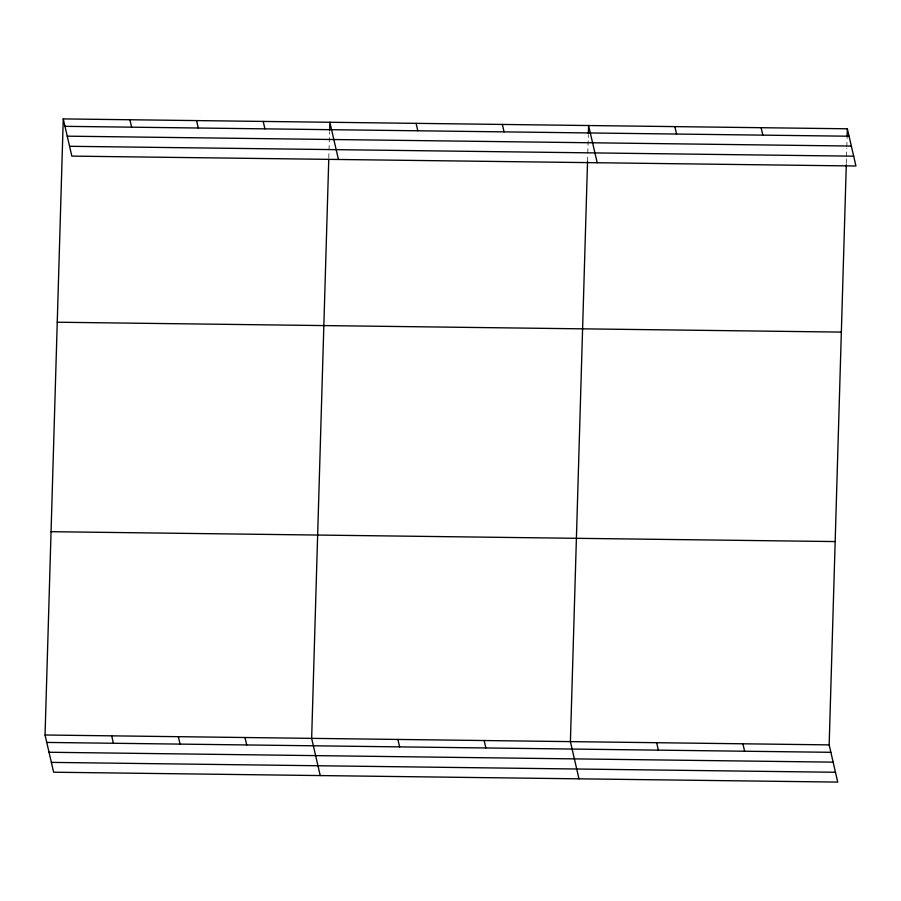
<?xml version="1.0" encoding="UTF-8"?>
<svg xmlns="http://www.w3.org/2000/svg" width="901" height="901" viewBox="0 0 901 901"><rect width="100%" height="100%" fill="white"/><g stroke="black" fill="none" stroke-linecap="round" stroke-linejoin="round"><path stroke-width="0.68" stroke-dasharray="4.5 3.38" d="M328.786 158.227L328.989 151.312M329.034 149.926L329.563 131.951M587.542 161.493L587.745 154.578M587.79 153.193L588.319 135.206M846.343 163.374L846.501 157.833M846.546 156.459L846.782 148.158M846.827 146.773L847.075 138.472"/><path stroke-width="1.35" d="M846.298 164.748L829.157 744.879L837.739 782.091L53.643 772.213L45.05 735.002L63.261 118.909L847.357 128.787L855.95 165.998L71.843 156.121L63.261 118.909M328.752 159.612L311.645 738.358L320.238 775.57M329.608 130.566L329.856 122.266L338.438 159.477M587.542 161.493L570.401 741.624L578.983 778.836M588.364 133.832L588.601 125.532L597.194 162.743M847.109 137.087L847.357 128.787M64.973 126.331L849.08 136.22M67.237 136.164L851.344 146.052M69.58 146.289L853.686 156.177M57.247 322.22L841.354 332.097M51.064 531.691L835.159 541.569M45.05 735.002L829.157 744.879M46.762 742.424L830.868 752.312M49.037 752.256L833.132 762.145M51.368 762.381L835.475 772.27M761.108 127.705L762.82 135.127M674.86 126.613L676.572 134.046M742.897 743.798L744.62 751.22M656.649 742.706L658.361 750.139M502.353 124.439L504.064 131.873M416.104 123.358L417.816 130.78M484.141 740.532L485.864 747.965M263.205 121.432L264.917 128.854M397.893 739.451L399.616 746.873M196.553 120.588L198.265 128.021M129.902 119.743L131.625 127.176M244.993 737.525L246.716 744.947M178.342 736.68L180.065 744.102M111.701 735.835L113.413 743.269"/></g></svg>
